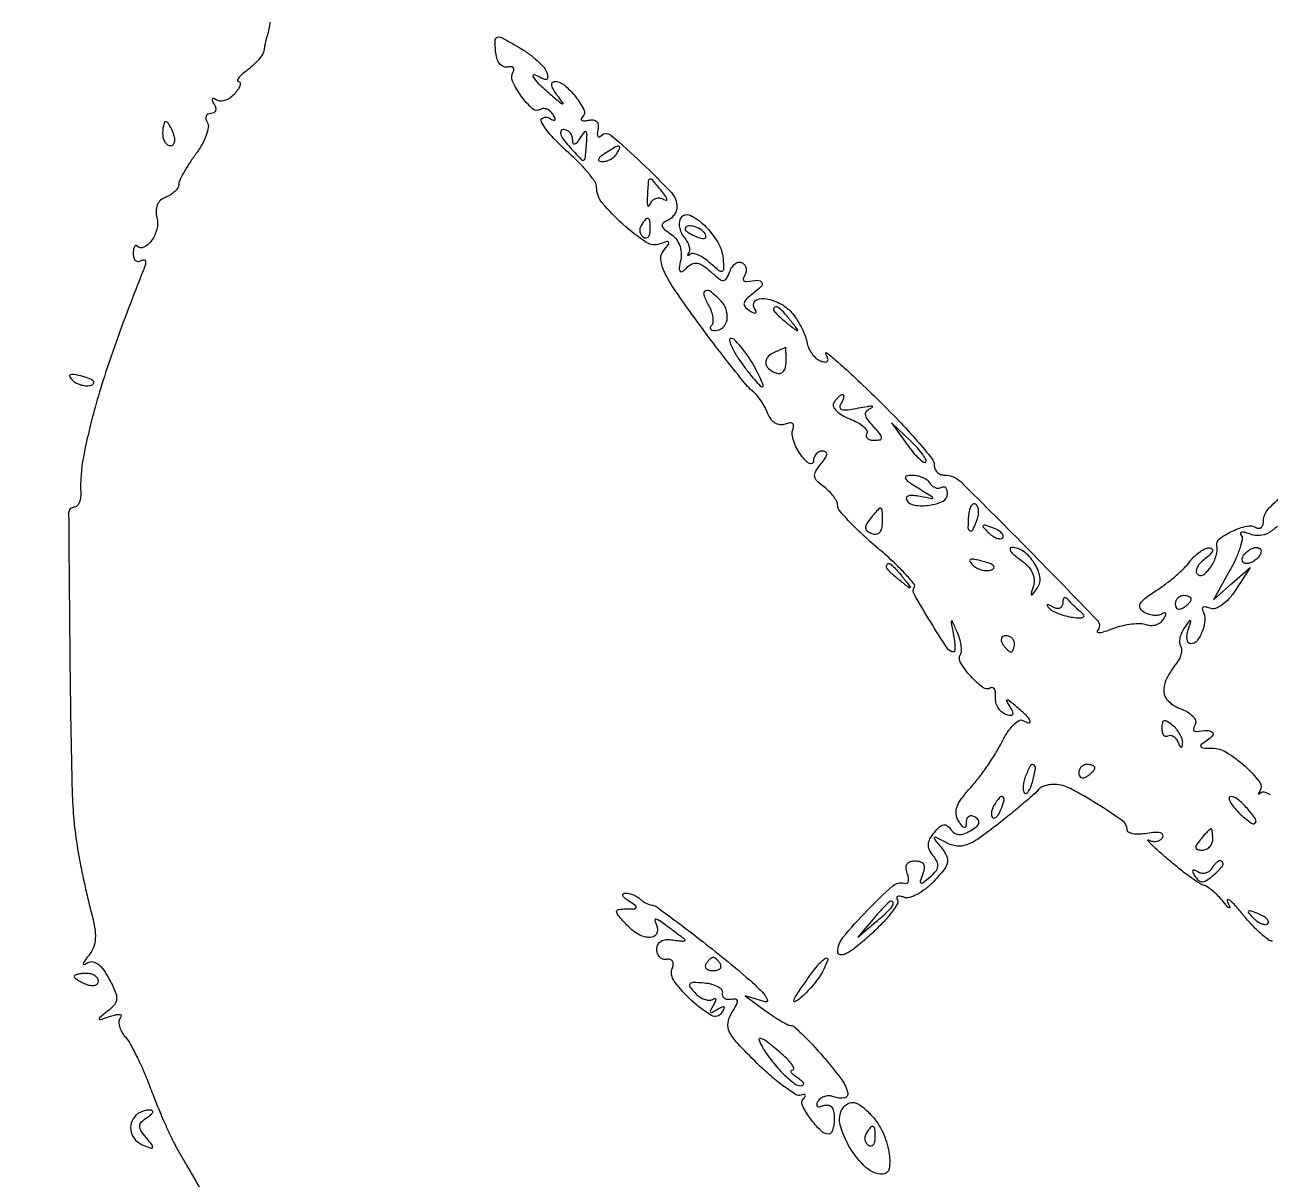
# Model space of a CAD drawing. Extents: x 56 to 1133, y 13 to 780.
# Drawn here: x 980.08 to 993.19, y 755.77 to 767.92 of the extents above; entities that cross this region are included whole.
import ezdxf

# ---------------------------------------------------------------- set-up
doc = ezdxf.new("R2010")
doc.units = 0
doc.header["$MEASUREMENT"] = 0

msp = doc.modelspace()

# ---------------------------------------------------------------- linework, layer by layer
for points in [[(1017.40694, 575.895877, -0.000001), (1070.584681, 576.252606, -0.000002), (1122.697079, 576.601864, -0.000762)], [(949.508039, 401.901185, -0.000001), (949.529232, 360.757398, -0.000095)], [(949.909968, 360.762414, -0.000001), (949.931161, 401.901185, -0.259795)], [(529.032925, 286.436984, -0.000002), (529.83462, 265.012438, -0.000004), (530.769888, 240.009811, -0.000003), (531.839084, 211.4154, 0.000001), (532.991169, 180.601107, 0.000001), (534.178651, 148.843697, 0.000001), (535.23949, 120.47627, 0.000003), (535.941746, 101.701946, 0.000115)], [(1130.14234, 577.288816, 0.000001), (1112.945079, 577.188951, 0.000111)], [(1054.539, 779.665964, 0.000045), (1012.645805, 779.660199, 0.000367), (993.484772, 779.641753, 0.000073), (980.860027, 779.618477, 0.065274), (980.269703, 779.539886, 0.068288), (979.221637, 779.097905, 0.065374), (978.313972, 778.384684, 0.064634), (977.612773, 777.452935, 0.064077), (977.170214, 776.370364, 0.064089), (977.092796, 775.787679, 0.000248), (977.068698, 769.076013, 0.000682), (977.050804, 758.73792, 0.000086), (977.046404, 736.355024, 0.000079), (977.050394, 706.439779, 0.003156), (977.093901, 699.852335, 0.011139), (977.208069, 696.609751, 0.108434), (977.576789, 695.295359, 0.060292), (978.162521, 694.457229, 0.061293), (978.928359, 693.788287, 0.059922), (979.849985, 693.313348, 0.053366), (980.8947, 693.047141, 0.035728), (982.119406, 692.959489, 0.000005), (1054.580027, 692.958571, 0.000005), (1127.038215, 692.959144, 0.035582)], [(709.138363, 517.551959, 0.000072), (709.121796, 442.82444, 0.000019), (709.1172, 324.090018, -0.000009), (709.114218, 161.564965, -0.000147)], [(709.450724, 554.916273, 0.000002), (709.414274, 575.305401, 0.198447)], [(528.70788, 577.073614, 0.000003), (528.686579, 549.005158, 0.000159)], [(1130.319428, 549.297508, 0.000003), (1130.298148, 577.178284, 0.310328)], [(999.895262, 130.411957, -0.000016), (999.889323, 214.686923, -0.00001), (999.8874, 314.7966)], [(977.723738, 697.380759, -0.000011), (977.722823, 736.358283, -0.000011), (977.723684, 775.335814, -0.056695), (977.811867, 776.1107, -0.071598), (978.168904, 777.032497, -0.065167), (978.780522, 777.84946, -0.064678), (979.586782, 778.486695, -0.068498), (980.514, 778.881865, -0.066293), (980.964373, 778.942442, -0.000031), (995.954599, 778.96117, -0.000293), (1016.87865, 778.973761, -0.000057), (1054.7505, 778.970064)], [(1131.442712, 775.016829, -0.000014), (1131.443689, 736.357733, -0.000014), (1131.442532, 697.691612, -0.046875)], [(949.534419, 437.103757, -0.000003), (949.50785, 417.314747, -0.198562)], [(949.93135, 417.399347, -0.000003), (949.904781, 437.177782, -0.000198)], [(997.082052, 755.275244, -0.000003), (996.811833, 755.481793, -0.000002), (996.513036, 755.71019, -0.000002), (996.23086, 755.925886, -0.000005), (996.01695, 756.089403, -0.005644)], [(982.658221, 767.945491, -0.011752), (982.650342, 767.890504, -0.011881), (982.640915, 767.841381, -0.035215), (982.631311, 767.80845, 0.023614), (982.621557, 767.777677, 0.010848), (982.611635, 767.736784, 0.010717), (982.603036, 767.693222, 0.014577), (982.597275, 767.65358, -0.110468), (982.582199, 767.610301, -0.033866), (982.541567, 767.553742, -0.032051), (982.486108, 767.494773, -0.03016), (982.42248, 767.44208, 0.018668), (982.363999, 767.395871, 0.048399), (982.326719, 767.357274, 0.141507), (982.316891, 767.333376, 0.446518), (982.327089, 767.322, -0.307122), (982.343667, 767.310757, -0.165272), (982.344989, 767.284997, -0.073381), (982.326741, 767.244438, -0.03087), (982.291373, 767.196031, -0.059806), (982.244834, 767.151922, -0.071016), (982.191663, 767.123058, -0.08334), (982.140282, 767.113216, -0.145139), (982.098743, 767.124503, 0.043144), (982.06686, 767.140592, 0.359857), (982.052553, 767.136013, 0.256051), (982.051309, 767.117962, 0.030284), (982.071021, 767.081271, -0.073727), (982.0871, 767.043909, -0.150165), (982.085869, 767.012291, -0.188059), (982.06795, 766.991392, -0.123177), (982.0368, 766.9836, 0.114552), (982.005317, 766.976291, 0.184952), (981.986818, 766.956386, 0.156769), (981.984652, 766.926373, 0.078812), (981.999471, 766.890957, -0.182009), (982.00963, 766.839112, -0.045645), (981.987279, 766.754343, -0.040604), (981.941949, 766.655554, -0.03133), (981.877564, 766.555983, 0.01432), (981.808963, 766.457412, 0.017676), (981.751029, 766.361638, 0.016213), (981.7084, 766.278997, 0.111412), (981.6984, 766.234677, -0.141719), (981.68855, 766.200624, -0.060443), (981.658304, 766.163515, -0.053066), (981.614119, 766.129212, -0.046965), (981.561902, 766.103323, 0.093077), (981.508012, 766.070133, 0.107333), (981.473037, 766.021069, 0.098437), (981.459725, 765.958369, 0.067289), (981.468568, 765.885883, -0.127066), (981.468925, 765.766973, -0.090363), (981.413107, 765.645268, -0.127126), (981.332617, 765.576413, -0.32037), (981.260566, 765.588434, 0.266083), (981.24497, 765.592671, 0.214423), (981.23121, 765.581606, 0.085904), (981.22186, 765.551346, 0.032085), (981.219, 765.506821, 0.072197), (981.225278, 765.463573, 0.148025), (981.243933, 765.435236, 0.188857), (981.271612, 765.426021, 0.126066), (981.303877, 765.4361, -0.136053), (981.333423, 765.444696, -0.365969), (981.349088, 765.431795, -0.117914), (981.346972, 765.393069, -0.023021), (981.323815, 765.326628, 0.009349), (981.024747, 764.538542, 0.017585), (980.817845, 763.890036, 0.021468), (980.695217, 763.368049, 0.056874), (980.666842, 762.98625, -0.048117), (980.663625, 762.929585, -0.069863), (980.649208, 762.88169, -0.092172), (980.626433, 762.849496, -0.195244), (980.598607, 762.8382, 0.416216), (980.539506, 762.778693, 0.000749), (980.55233, 761.239354, 0.003814), (980.57665, 759.846404, 0.034787), (980.63395, 759.2427, 0.007423), (980.661641, 759.089679, 0.004442), (980.698863, 758.908616, 0.004446), (980.739131, 758.728988, 0.007703), (980.776206, 758.580593, -0.021048), (980.812686, 758.416023, -0.057397), (980.819991, 758.297158, -0.079158), (980.799901, 758.203484, -0.078086), (980.75165, 758.120203, 0.010535), (980.704793, 758.059817, 0.130782), (980.694151, 758.033075, 0.568854), (980.704059, 758.025463, 0.040305), (980.742633, 758.04457, -0.190538), (980.793173, 758.05293, -0.110851), (980.849762, 758.026742, -0.07318), (980.90893, 757.965779, -0.035448), (980.96618, 757.87313, -0.018925), (981.030876, 757.737395, -0.11478), (981.044604, 757.66125, -0.164894), (981.020668, 757.600802, -0.050889), (980.949047, 757.532012, 0.003521), (980.863629, 757.464259, 0.369224), (980.861064, 757.45061, 0.352357), (980.874343, 757.445435, 0.00341), (980.9793, 757.479372, -0.023554), (981.040592, 757.496497, -0.089719), (981.080105, 757.498331, -0.353546), (981.0919, 757.485885, -0.206944), (981.084865, 757.465295, 0.168542), (981.069168, 757.428516, 0.079832), (981.073853, 757.376519, 0.06523), (981.09726, 757.317827, 0.050676), (981.136737, 757.261465, -0.052347), (981.191181, 757.183181, -0.012619), (981.263914, 757.042737, -0.012817), (981.339568, 756.876452, -0.012405), (981.407478, 756.7047, 0.010084), (981.477897, 756.524159, 0.007931), (981.5612, 756.331402, 0.00803), (981.644375, 756.154656, 0.019534), (981.712796, 756.0279, -0.001787), (981.780568, 755.912353, -0.001059), (981.860602, 755.7741, -0.00106), (981.939868, 755.635828, -0.001825)], [(993.212983, 758.2698, -0.164018), (993.169016, 758.284622, -0.019806), (993.089096, 758.350567, -0.021849), (992.998014, 758.439451, -0.016359), (992.905435, 758.54475, 0.009205), (992.821777, 758.642694, 0.031571), (992.762455, 758.701657, 0.253705), (992.742602, 758.706145, 0.458461), (992.736377, 758.6928, -0.008181), (992.764514, 758.627513, -0.583643), (992.758625, 758.620019, -0.179838), (992.742057, 758.629237, -0.003901), (992.681524, 758.701195, 0.025262), (992.63242, 758.754747, 0.024305), (992.577556, 758.803806, 0.025066), (992.52502, 758.842181, 0.076147), (992.4849, 758.86052, -0.079128), (992.436479, 758.883001, -0.009174), (992.338172, 758.951848, -0.010848), (992.223773, 759.038993, -0.008661), (992.1042, 759.137682, -0.005589), (991.996855, 759.231546, -0.015608), (991.924426, 759.30051, -0.064931), (991.901863, 759.330252, -0.755435), (991.908004, 759.336527, 0.081052), (991.949931, 759.321884, 0.087408), (991.993211, 759.32189, 0.094685), (992.031104, 759.336296, 0.116805), (992.057778, 759.36293, 0.277607), (992.05811, 759.390612, 0.199956), (992.03284, 759.409683, 0.079617), (991.975837, 759.414995, 0.028355), (991.894424, 759.404956, -0.033798), (991.812712, 759.395781, -0.056613), (991.743834, 759.400531, -0.081086), (991.697063, 759.417275, -0.272777), (991.6812, 759.444189, 0.242988), (991.63325, 759.537032, 0.014657), (991.363862, 759.716626, 0.01963), (991.084817, 759.876192, 0.11031), (990.9198, 759.920171, 0.04401), (990.868051, 759.917724, 0.043888), (990.81748, 759.90626, 0.047555), (990.775276, 759.888134, 0.111485), (990.749677, 759.865555, -0.056168), (990.716809, 759.829429, -0.003614), (990.608961, 759.736135, -0.005245), (990.478171, 759.626988, -0.003881), (990.33134, 759.508931, -0.013018), (990.122297, 759.352183, -0.065393), (989.993356, 759.283943, -0.117825), (989.889878, 759.271299, -0.094386), (989.782363, 759.304697, 0.003789), (989.6734, 759.361678, 0.312628), (989.655542, 759.359312, 0.394976), (989.654261, 759.343477, 0.004545), (989.726667, 759.254071, -0.058399), (989.78218, 759.168059, -0.171587), (989.790261, 759.09908, -0.113954), (989.753298, 759.022596, -0.019273), (989.646128, 758.899327, -0.036383), (989.561666, 758.821603, -0.044827), (989.472244, 758.762819, -0.05108), (989.390848, 758.729372, -0.165029), (989.333217, 758.731638, 0.039539), (989.2921, 758.74379, 0.148508), (989.265599, 758.741491, 0.316671), (989.256258, 758.727109, 0.129787), (989.263401, 758.70364, -0.286699), (989.263188, 758.659746, -0.024938), (989.196022, 758.564285, -0.026801), (989.097281, 758.450926, -0.017269), (988.971695, 758.330099, -0.012918), (988.820721, 758.201452, -0.05144), (988.718884, 758.135154, -0.162487), (988.66185, 758.126409, -0.365251), (988.6356, 758.15755, -0.175383), (988.690444, 758.309095, -0.019071), (988.942865, 758.589681, -0.016563), (989.215796, 758.852714, -0.263129), (989.336879, 758.87969, 0.186561), (989.363117, 758.881623, 0.214323), (989.379305, 758.900603, 0.116103), (989.381232, 758.937124, 0.047024), (989.367734, 758.98544, -0.071639), (989.355151, 759.040833, -0.163637), (989.365378, 759.081903, -0.171854), (989.397805, 759.107171, -0.080567), (989.451006, 759.1158, -0.079848), (989.505809, 759.106992, -0.184393), (989.53764, 759.081071, -0.16348), (989.546324, 759.037923, -0.060304), (989.531015, 758.976934, 0.012688), (989.503887, 758.900496, 0.393921), (989.51166, 758.883762, 0.267069), (989.533943, 758.886824, 0.008561), (989.607607, 758.945858, 0.045968), (989.666048, 759.004206, 0.136813), (989.68903, 759.055341, 0.151361), (989.681117, 759.107707, 0.060649), (989.641484, 759.169325, -0.061364), (989.601492, 759.231698, -0.125347), (989.590121, 759.288322, -0.114521), (989.606922, 759.346913, -0.046387), (989.654123, 759.415904, -0.035559), (989.708553, 759.472736, -0.137526), (989.751824, 759.494313, -0.209309), (989.7891, 759.485842, -0.09557), (989.823608, 759.448363, 0.102972), (989.860017, 759.409963, 0.133697), (989.905529, 759.393814, 0.102666), (989.962268, 759.401201, 0.04406), (990.032289, 759.432651, 0.037225), (990.093224, 759.472977, 0.14036), (990.120031, 759.509523, 0.23495), (990.116401, 759.543138, 0.112503), (990.084664, 759.574386, 0.093595), (990.048139, 759.588423, 0.169431), (990.016862, 759.583524, 0.172057), (989.995741, 759.560343, 0.096921), (989.987905, 759.522643, -0.041258), (989.983464, 759.475627, -0.417174), (989.968848, 759.465548, -0.191316), (989.946338, 759.479811, -0.016038), (989.906919, 759.537944, -0.115659), (989.88247, 759.608519, -0.110478), (989.891319, 759.683892, -0.075478), (989.937207, 759.770422, -0.028189), (990.025457, 759.876344, 0.023443), (990.111522, 759.977673, 0.013234), (990.206627, 760.107899, 0.013188), (990.295807, 760.244632, 0.021045), (990.363845, 760.366416, -0.028944), (990.423424, 760.469215, -0.04698), (990.486626, 760.547848, -0.061569), (990.544145, 760.594066, -0.28417), (990.585003, 760.594073, 0.079397), (990.646843, 760.568283, 0.621881), (990.661833, 760.586272, 0.09512), (990.61805, 760.649232, 0.023), (990.52286, 760.733991, 0.003849), (990.439364, 760.800661, 0.170262), (990.418527, 760.80777, 0.567535), (990.412819, 760.798026, 0.009923), (990.450036, 760.733375, -0.031773), (990.4772, 760.681026, -0.248425), (990.475294, 760.654539, -0.304244), (990.453475, 760.644762, -0.042018), (990.402826, 760.65788, -0.099537), (990.358796, 760.684024, -0.075857), (990.32323, 760.727547, -0.073286), (990.301298, 760.781301, -0.081406), (990.296898, 760.837145, 0.042358), (990.296856, 760.88737, 0.100532), (990.286365, 760.923059, 0.19622), (990.26779, 760.93861, 0.219174), (990.244755, 760.935785, -0.313183), (990.16379, 760.940115, -0.04484), (990.035508, 761.05964, -0.044424), (989.929193, 761.201746, -0.276835), (989.928026, 761.288919, 0.130941), (989.938357, 761.326782, 0.038786), (989.934026, 761.387198, 0.036005), (989.91832, 761.457077, 0.03198), (989.892277, 761.5269, 0.001463), (989.842336, 761.637583, 0.432907), (989.833837, 761.640464, 0.326679), (989.829229, 761.630903, 0.001279), (989.852643, 761.50575, -0.014956), (989.864243, 761.432756, -0.025643), (989.868947, 761.371315, -0.024285), (989.867865, 761.32511, -0.393284), (989.85743, 761.3154, -0.252968), (989.789833, 761.351938, -0.007454), (989.610848, 761.634395, -0.007179), (989.439774, 761.922697, -0.275348), (989.440943, 761.994859, 0.32282), (989.438257, 762.032665, 0.013263), (989.343053, 762.140778, 0.018754), (989.215216, 762.268457, 0.011685), (989.056502, 762.408762, -0.011809), (988.89526, 762.551373, -0.016726), (988.75924, 762.686262, -0.012829), (988.654797, 762.80286, -0.178049), (988.6356, 762.855059, 0.11657), (988.62556, 762.897537, 0.0423), (988.593048, 762.950716, 0.039127), (988.546172, 763.005089, 0.037445), (988.490743, 763.052369, -0.036575), (988.417576, 763.11456, -0.167015), (988.393043, 763.163803, -0.169615), (988.404146, 763.217262, -0.037994), (988.458802, 763.294345, 0.026272), (988.503747, 763.354686, 0.114607), (988.519308, 763.396097, 0.279469), (988.50867, 763.420319, 0.154193), (988.476759, 763.4304, 0.109764), (988.440321, 763.422303, 0.097279), (988.408904, 763.399336, 0.092482), (988.38734, 763.365029, 0.088046), (988.379109, 763.32465, -0.236659), (988.366229, 763.300513, -0.270946), (988.340481, 763.298277, -0.091702), (988.299533, 763.327847, -0.028795), (988.250343, 763.385673, -0.041331), (988.205053, 763.457162, -0.043448), (988.17301, 763.533967, -0.047559), (988.157688, 763.604688, -0.121776), (988.164125, 763.656314, 0.085497), (988.171888, 763.695448, 0.252121), (988.1599, 763.719125, 0.1926), (988.129823, 763.726091, 0.05342), (988.082105, 763.713414, -0.118479), (988.029439, 763.706499, -0.110828), (987.977936, 763.723914, -0.096596), (987.933472, 763.764465, -0.069965), (987.901306, 763.823472, 0.035317), (987.870928, 763.889712, 0.025366), (987.82827, 763.959083, 0.025768), (987.780658, 764.021253, 0.049181), (987.735414, 764.0649, -0.053302), (987.67237, 764.126727, -0.004149), (987.523664, 764.310489, -0.005627), (987.350166, 764.53367, -0.004269), (987.164777, 764.782146, -0.007335), (986.925441, 765.118961, -0.038747), (986.811847, 765.314774, -0.082758), (986.774095, 765.444553, -0.202518), (986.801206, 765.538236, 0.011427), (986.853073, 765.605278, 0.287294), (986.854764, 765.627449, 0.361417), (986.836492, 765.635041, 0.014532), (986.763471, 765.610117, -0.242596), (986.618832, 765.627266, -0.034355), (986.375023, 765.817539, -0.03599), (986.157161, 766.043354, -0.175655), (986.0976, 766.207662, 0.149252), (986.080659, 766.263151, 0.022473), (986.010621, 766.357698, 0.023553), (985.91488, 766.464765, 0.018391), (985.8015, 766.571949, -0.026216), (985.624937, 766.74417, -0.060864), (985.51706, 766.894056, -0.455835), (985.53394, 766.939854, -0.23305), (985.603071, 766.933221, 0.028948), (985.642129, 766.912102, 0.323892), (985.658511, 766.915229, 0.309012), (985.661173, 766.932127, 0.02762), (985.639526, 766.971909, 0.072006), (985.610653, 767.006374, 0.087062), (985.574857, 767.028617, 0.100418), (985.537886, 767.035427, 0.134698), (985.505343, 767.025865, -0.335664), (985.422569, 767.033678, -0.05101), (985.304968, 767.165871, -0.049266), (985.212944, 767.324137, -0.250498), (985.219116, 767.422483, 0.121529), (985.227431, 767.448288, 0.249302), (985.219036, 767.467147, 0.163607), (985.194102, 767.475939, 0.056437), (985.155566, 767.472146, -0.176676), (985.112797, 767.478125, -0.114441), (985.074719, 767.511288, -0.085075), (985.046853, 767.568013, -0.054725), (985.033877, 767.640321, -0.021971), (985.030974, 767.759876, -0.360018), (985.055281, 767.78811, -0.169933), (985.105265, 767.779643, -0.006037), (985.277458, 767.681846, -0.024766), (985.378558, 767.615881, -0.026594), (985.470155, 767.541686, -0.027433), (985.541312, 767.470037, -0.101686), (985.573034, 767.415199, -0.047975), (985.583303, 767.370509, -0.230572), (985.57524, 767.346439, -0.280247), (985.553117, 767.34084, -0.063829), (985.516375, 767.357517, 0.062348), (985.44247, 767.391325, 0.675434), (985.427817, 767.37347, 0.07708), (985.48343, 767.301031, 0.013964), (985.609692, 767.187062, 0.00228), (985.716385, 767.096869, 0.131352), (985.739478, 767.08611, 0.677662), (985.744397, 767.094053, 0.00556), (985.683933, 767.17395, -0.033108), (985.645625, 767.230826, -0.077279), (985.627004, 767.27851, -0.166709), (985.630432, 767.308907, -0.289744), (985.651129, 767.322, -0.174997), (985.754508, 767.284675, -0.050884), (985.875022, 767.161911, -0.05231), (985.962213, 767.025863, -0.323312), (985.949735, 766.948535, 0.116224), (985.936297, 766.926812, 0.360167), (985.94207, 766.911876, 0.149543), (985.967984, 766.906253, 0.033877), (986.013, 766.9131, -0.082914), (986.062812, 766.915753, -0.169899), (986.0976, 766.899, -0.169899), (986.114353, 766.864212, -0.082914), (986.1117, 766.8144, 0.034846), (986.104958, 766.769486, 0.156893), (986.110982, 766.743975, 0.358638), (986.126401, 766.738539, 0.109343), (986.148856, 766.752856, -0.392079), (986.247706, 766.756622, -0.012253), (986.575056, 766.461456, -0.014999), (986.884153, 766.150595, -0.190391), (986.9436, 766.000136, -0.092081), (986.935724, 765.957732, -0.064434), (986.912536, 765.914878, -0.062574), (986.878281, 765.878082, -0.074722), (986.83785, 765.85346, 0.085677), (986.797377, 765.827589, 0.281965), (986.788942, 765.798412, 0.156946), (986.811661, 765.763703, 0.028426), (986.875034, 765.718169, -0.082496), (986.93046, 765.668487, -0.07522), (986.968972, 765.602028, -0.072671), (986.987008, 765.524983, -0.06889), (986.982765, 765.44452, 0.014418), (986.968008, 765.353899, 0.196237), (986.976279, 765.322168, 0.413916), (986.998421, 765.318971, 0.035991), (987.045945, 765.360105, -0.083286), (987.101432, 765.399652, -0.152991), (987.155785, 765.407832, -0.11202), (987.216979, 765.383579, -0.03379), (987.296001, 765.321229, 0.013995), (987.389087, 765.241611, 0.172392), (987.432463, 765.226357, 0.271643), (987.465003, 765.245587, 0.035052), (987.500601, 765.321898, -0.059445), (987.526559, 765.371138, -0.090269), (987.560634, 765.405311, -0.11986), (987.597113, 765.419385, -0.172481), (987.630645, 765.412168, -0.103977), (987.656247, 765.387797, -0.098976), (987.670429, 765.354759, -0.096708), (987.670992, 765.31815, -0.09431), (987.657792, 765.283658, 0.056384), (987.643551, 765.253481, 0.153269), (987.642987, 765.230116, 0.23861), (987.655207, 765.21696, 0.132215), (987.677562, 765.214922, -0.03086), (987.792921, 765.227698, -0.276569), (987.836009, 765.204657, -0.344017), (987.830706, 765.161607, -0.038565), (987.750653, 765.093014, 0.026457), (987.676079, 765.032179, 0.148456), (987.649962, 764.988497, 0.243401), (987.659073, 764.950175, 0.076723), (987.705255, 764.910742, 0.019646), (987.753015, 764.883758, 0.256747), (987.772665, 764.884301, 0.386735), (987.777364, 764.899359, 0.029514), (987.755379, 764.940129, -0.380509), (987.767784, 765.010863, -0.202053), (987.860114, 765.036542, -0.084181), (988.020888, 764.987612, -0.095784), (988.148454, 764.88975, -0.036088), (988.200914, 764.82121, -0.025513), (988.249948, 764.737547, -0.025876), (988.288767, 764.652311, -0.048392), (988.309616, 764.57951, 0.059478), (988.329777, 764.514571, 0.053092), (988.365245, 764.453468, 0.056259), (988.409839, 764.40506, 0.098451), (988.457026, 764.378185, 0.047994), (988.506482, 764.366838, 0.285316), (988.52956, 764.377317, 0.242226), (988.532684, 764.404754, 0.037744), (988.50883, 764.455775, -0.823924), (988.519974, 764.465262, -0.012066), (988.639793, 764.36492, -0.008943), (988.819555, 764.201051, -0.004169), (989.046954, 763.982569, -0.008527), (989.278316, 763.748695, -0.012428), (989.47342, 763.5342, -0.007963), (989.627546, 763.350214, -0.172014), (989.6508, 763.284619, 0.098472), (989.658999, 763.243394, 0.09781), (989.682355, 763.208331, 0.098077), (989.717226, 763.184849, 0.099607), (989.758221, 763.1766, -0.197307), (989.933698, 763.104549, -0.003693), (990.649952, 762.386563, -0.002718), (991.369506, 761.646533, -0.408524), (991.368454, 761.538454, 0.45655), (991.369476, 761.524116, 0.19791), (991.390577, 761.518677, 0.042351), (991.44974, 761.532102, 0.013882), (991.534194, 761.561556, -0.030926), (991.631045, 761.591673, -0.030139), (991.731707, 761.609928, -0.031573), (991.821883, 761.614985, -0.090067), (991.883408, 761.603359, 0.088711), (991.933719, 761.593712, 0.079702), (991.986285, 761.601473, 0.081096), (992.032994, 761.625052, 0.09728), (992.066414, 761.661104, 0.027864), (992.087146, 761.699247, 0.187855), (992.08864, 761.720318, 0.410591), (992.076596, 761.726757, 0.066433), (992.049782, 761.714754, -0.105947), (992.010662, 761.700807, -0.058624), (991.959731, 761.700081, -0.054565), (991.905508, 761.711745, -0.058233), (991.856353, 761.734721, -0.147417), (991.819042, 761.776877, -0.244097), (991.821226, 761.823241, -0.100541), (991.871888, 761.880275, -0.018838), (991.987292, 761.960318, 0.019697), (992.088741, 762.030941, 0.015939), (992.191955, 762.114303, 0.01623), (992.282303, 762.197418, 0.039512), (992.341647, 762.26568, -0.040501), (992.391407, 762.322689, -0.041372), (992.449376, 762.370488, -0.044819), (992.506611, 762.403051, -0.114074), (992.553147, 762.412509, -0.226045), (992.576551, 762.400584, -0.273719), (992.579468, 762.376508, -0.09658), (992.553212, 762.338647, -0.030802), (992.500987, 762.293731, 0.044971), (992.448157, 762.245627, 0.083071), (992.416586, 762.197075, 0.132873), (992.410544, 762.156153, 0.228774), (992.428673, 762.127708, 0.320884), (992.4921, 762.131991, 0.077555), (992.566213, 762.215215, 0.066863), (992.620854, 762.331516, 0.128059), (992.626073, 762.433824, -0.293408), (992.654008, 762.506486, -0.049005), (992.788845, 762.586405, -0.048682), (992.94179, 762.640476, -0.201697), (993.036548, 762.625619, 0.140324), (993.068, 762.616754, 0.191248), (993.095062, 762.627626, 0.138034), (993.113334, 762.65835, 0.06564), (993.1194, 762.704357, -0.189667), (993.162917, 762.81495, -0.035633), (993.325092, 762.96597, -0.034089)], [(993.264185, 762.638548, -0.068892), (993.166437, 762.566707, -0.103562), (993.077628, 762.540219, -0.107941), (992.987063, 762.552205, 0.021042), (992.927515, 762.570923, 0.076884), (992.888282, 762.575217, 0.33708), (992.876182, 762.565134, 0.244274), (992.880753, 762.547476, -0.230702), (992.893027, 762.504632, -0.031522), (992.870493, 762.411547, -0.030971), (992.827255, 762.29752, -0.021495), (992.765147, 762.174447), (992.592087, 761.8653), (992.78424, 762.0345), (992.976392, 762.2037), (992.823882, 761.966801, -0.037408), (992.754391, 761.874773, -0.058824), (992.680777, 761.808665, -0.076011), (992.61096, 761.773857, -0.170927), (992.552592, 761.775482, 0.040312), (992.509884, 761.788033, 0.152643), (992.482501, 761.785349, 0.316217), (992.472944, 761.770024, 0.125313), (992.480781, 761.745065, -0.1612), (992.501851, 761.656641, -0.068226), (992.474674, 761.536218, -0.071215), (992.418497, 761.433485, -0.23631), (992.351604, 761.4, -0.235573), (992.327735, 761.411906, -0.119649), (992.314113, 761.44349, -0.076932), (992.313372, 761.491319, -0.043315), (992.326336, 761.54805, 0.004301), (992.352316, 761.631263, 0.335745), (992.347808, 761.64347, 0.394998), (992.336143, 761.641308, 0.004762), (992.286963, 761.573239, 0.047475), (992.256944, 761.520964, 0.052132), (992.238445, 761.465555, 0.058734), (992.23337, 761.415335, 0.135052), (992.243965, 761.379183, -0.123573), (992.255011, 761.344423, -0.065025), (992.251908, 761.298926, -0.058533), (992.236058, 761.250265, -0.05642), (992.209216, 761.205944, 0.043386), (992.098018, 761.032668, 0.136507), (992.069147, 760.898848, 0.190764), (992.116736, 760.796663, 0.098979), (992.237807, 760.72065, -0.042055), (992.316242, 760.683015, -0.069124), (992.373864, 760.637412, -0.10027), (992.402862, 760.591511, -0.233386), (992.399102, 760.552062, 0.051705), (992.38339, 760.519556, 0.140563), (992.381677, 760.49428, 0.239861), (992.393264, 760.480024, 0.148448), (992.415162, 760.477322, -0.03327), (992.52407, 760.488853, -0.184359), (992.578871, 760.470348, -0.413354), (992.582388, 760.434049, -0.077584), (992.5272, 760.3848, 0.018207), (992.462558, 760.339607, 0.380201), (992.458285, 760.318262, 0.25234), (992.481094, 760.30436, 0.011414), (992.575903, 760.301495, -0.137737), (992.730917, 760.256731, -0.044499), (992.923843, 760.111941, -0.0436), (993.076987, 759.947847, -0.33957), (993.077874, 759.849774, 0.01785), (993.063491, 759.829193, 0.353644), (993.064248, 759.822048, 0.353644), (993.071393, 759.821291, 0.01785), (993.091974, 759.835674, -0.2511), (993.126218, 759.840977, -0.041736), (993.189151, 759.812736, -0.037243)]]:
    msp.add_lwpolyline(points, format="xyb")
for points in [[(981.5292, 766.7721, 0.062722), (981.535311, 766.723579, 0.08088), (981.553271, 766.682477, 0.098158), (981.579893, 766.654971, 0.152681), (981.611145, 766.6452, 0.184534), (981.638266, 766.655562, 0.147206), (981.654714, 766.682477, 0.100118), (981.657042, 766.723509, 0.055937), (981.644394, 766.7721, 0.02136), (981.623318, 766.820708, 0.030395), (981.600235, 766.861723, 0.030693), (981.578211, 766.89163, 0.222225), (981.562449, 766.899, 0.289661), (981.549595, 766.890871, 0.046727), (981.538967, 766.861723, 0.039339), (981.531609, 766.82073, 0.024748)], [(985.8015, 766.6452, 0.003043), (985.932104, 766.502638, 0.236388), (985.960057, 766.492154, 0.356043), (985.977845, 766.510091, 0.005493), (985.991252, 766.665283, 0.009696), (985.99675, 766.763722, 0.212144), (985.986251, 766.789879, 0.450889), (985.967287, 766.788432, 0.020914), (985.92595, 766.728733, -0.020687), (985.889647, 766.676254, -0.171862), (985.865872, 766.660546, -0.408966), (985.850468, 766.669633, -0.062371), (985.845095, 766.70865, 0.090991), (985.837175, 766.749023, 0.094597), (985.815478, 766.783336, 0.098257), (985.783469, 766.806304, 0.107042), (985.746088, 766.8144, 0.292217), (985.722414, 766.799273, 0.189749), (985.720451, 766.765782, 0.076475), (985.747857, 766.711716, 0.02845)], [(986.1822, 766.5606, 0.027275), (986.135322, 766.526545, 0.147021), (986.117832, 766.500761, 0.37991), (986.125315, 766.484097, 0.102799), (986.156057, 766.477295, 0.074131), (986.198475, 766.483063, 0.053889), (986.242576, 766.501232, 0.054031), (986.281642, 766.528329, 0.075854), (986.3091, 766.5606, 0.034464), (986.341803, 766.622705, 0.541951), (986.33094, 766.639375, 0.136158), (986.290585, 766.628178, 0.008108)], [(986.631826, 766.11645, 0.015369), (986.630571, 766.048649, 0.08684), (986.637216, 766.013234, 0.540023), (986.648925, 766.010594, 0.109147), (986.663348, 766.032377, -0.102823), (986.686532, 766.068363, -0.117299), (986.721178, 766.090084, -0.116642), (986.762052, 766.093948, -0.100859), (986.802776, 766.079587, 0.102336), (986.82933, 766.070311, 0.517159), (986.838252, 766.079919, 0.101645), (986.824598, 766.111439, 0.017536), (986.785191, 766.16366, 0.005193), (986.684585, 766.285089, 0.300358), (986.658096, 766.292848, 0.309693), (986.64115, 766.271525, 0.005407)], [(987.428439, 765.454166, -0.013445), (987.433719, 765.344917, -0.330814), (987.417191, 765.321644, -0.258447), (987.385865, 765.327719, -0.009549), (987.291702, 765.40972, 0.032291), (987.229996, 765.458707, 0.045475), (987.168908, 765.493325, 0.054234), (987.116803, 765.510379, 0.216272), (987.084785, 765.503285, -0.017973), (987.064386, 765.489086, -0.334857), (987.057032, 765.489632, -0.369322), (987.056039, 765.496531, -0.019179), (987.069766, 765.516466, 0.168183), (987.079089, 765.545757, 0.066595), (987.072347, 765.588042, 0.055892), (987.051989, 765.635824, 0.044603), (987.020183, 765.68196, -0.068581), (986.989711, 765.731022, -0.065229), (986.972995, 765.787335, -0.069931), (986.971975, 765.842065, -0.108571), (986.987542, 765.886456, -0.385097), (987.080786, 765.913475, -0.080773), (987.232288, 765.806604, -0.063424), (987.372804, 765.628721, -0.11721)], [(986.566513, 765.805046, 0.090093), (986.553392, 765.771603, 0.095385), (986.553252, 765.736376, 0.099739), (986.566028, 765.704852, 0.108766), (986.58972, 765.681867, 0.158515), (986.616965, 765.675224, 0.191218), (986.640485, 765.686676, 0.126631), (986.656387, 765.716643, 0.059057), (986.6616, 765.760621, 0.019984), (986.657965, 765.85154, 0.269722), (986.63971, 765.877836, 0.350126), (986.612527, 765.871284, 0.02679)], [(987.0282, 765.765951, 0.2252), (987.03571, 765.750123, 0.029412), (987.066768, 765.72767, 0.029555), (987.109201, 765.704041, 0.020646), (987.159494, 765.68232, 0.036408), (987.208543, 765.66749, 0.155351), (987.238645, 765.670127, 0.32948), (987.248743, 765.687026, 0.1144), (987.239101, 765.715569, 0.115814), (987.1891, 765.765693, 0.080554), (987.11502, 765.7966, 0.115534), (987.052832, 765.796876, 0.349578)], [(987.276047, 764.964323, -0.03784), (987.304494, 764.899888, -0.048477), (987.320103, 764.836989, -0.056832), (987.321828, 764.784412, -0.178012), (987.307223, 764.752823, 0.106947), (987.294124, 764.732491, 0.250104), (987.296415, 764.715093, 0.17949), (987.31404, 764.703177, 0.059902), (987.34545, 764.6994, 0.190587), (987.426522, 764.731467, 0.162659), (987.470447, 764.812838, 0.129595), (987.461289, 764.919978, 0.111049), (987.400591, 765.015895, 0.026142), (987.297262, 765.108949, 0.274993), (987.243228, 765.116792, 0.402603), (987.225628, 765.076595, 0.034668)], [(987.9588, 764.921259, 0.184603), (987.965665, 764.903298, 0.013803), (988.00229, 764.864593, 0.017649), (988.050134, 764.820013, 0.012436), (988.10685, 764.773209, 0.001576), (988.202406, 764.698754, 0.377591), (988.2126, 764.6994, 0.377591), (988.213246, 764.709594, 0.001576), (988.138791, 764.80515, 0.017685), (988.063423, 764.894552, 0.065617), (988.007351, 764.942161, 0.241985), (987.975161, 764.945328, 0.307699)], [(987.6204, 764.361, 0.01008), (987.692645, 764.263751, 0.014917), (987.760173, 764.181754, 0.01002), (987.818842, 764.117345, 0.205824), (987.842444, 764.1072, 0.513237), (987.851345, 764.119605, 0.019602), (987.827588, 764.181754, 0.020956), (987.788422, 764.263619, 0.011358), (987.733843, 764.361, 0.019607), (987.671159, 764.458201, 0.0267), (987.606774, 764.540246, 0.025776), (987.548392, 764.600418, 0.189458), (987.511799, 764.6148, 0.468453), (987.496869, 764.596879, 0.055745), (987.513951, 764.540246, 0.035824), (987.556121, 764.458435, 0.017806)], [(987.97995, 764.474171, 0.095702), (987.904334, 764.425238, 0.20773), (987.878173, 764.362664, 0.206283), (987.905975, 764.300492, 0.094536), (987.982971, 764.252763, 0.129621), (988.026598, 764.248006, 0.170687), (988.061709, 764.266614, 0.127264), (988.084317, 764.308776, 0.059828), (988.091743, 764.370612, 0.001777), (988.091527, 764.431356, 0.003163), (988.090855, 764.481359, 0.000977), (988.089945, 764.523272, 0.797596), (988.088721, 764.523521, -0.179526), (988.085095, 764.519856, -0.002375), (988.055523, 764.506269, -0.006451), (988.020701, 764.491009, -0.004149)], [(980.579011, 764.177549, 0.0741), (980.621449, 764.146118, 0.058506), (980.674736, 764.125287, 0.059552), (980.730286, 764.11764, 0.085105), (980.779366, 764.125155, 0.170804), (980.803736, 764.144073, 0.353106), (980.801333, 764.166549, 0.106885), (980.762726, 764.191427, 0.02593), (980.689981, 764.214539, 0.013933), (980.598212, 764.235825, 0.131195), (980.558184, 764.233386, 0.470166), (980.550935, 764.214699, 0.069225)], [(988.593202, 763.937842, 0.244205), (988.590303, 763.899025, 0.095706), (988.621325, 763.853223, 0.065757), (988.681382, 763.807252, 0.039688), (988.7625, 763.7688, -0.03284), (988.8443, 763.731386, -0.055453), (988.906235, 763.688519, -0.079601), (988.940791, 763.647134, -0.279564), (988.940512, 763.613858, 0.162904), (988.934226, 763.587085, 0.190789), (988.945958, 763.563956, 0.12409), (988.976192, 763.548314, 0.057689), (989.020373, 763.5432, 0.047875), (989.081355, 763.549052, 0.376444), (989.097417, 763.569776, 0.158136), (989.082891, 763.606748, 0.011879), (989.01148, 763.689526, -0.023127), (988.947585, 763.767051, -0.133972), (988.928253, 763.815917, -0.238551), (988.941896, 763.852385, -0.084754), (988.989978, 763.883569, 0.192355), (989.001253, 763.894864, 0.546864), (988.996269, 763.902205, 0.036714), (988.943907, 763.896955, 0.008199), (988.855632, 763.880004, -0.017179), (988.743344, 763.860526, -0.095013), (988.682384, 763.863702, -0.311074), (988.661795, 763.88689, -0.170761), (988.670274, 763.925662, 0.030179), (988.690278, 763.962874, 0.06338), (988.700161, 763.994124, 0.121302), (988.698902, 764.014503, 0.327969), (988.687886, 764.0226, 0.141418), (988.668054, 764.016877, 0.042074), (988.642624, 763.997702, 0.038504), (988.616367, 763.97028, 0.033297)], [(989.363664, 763.502136, 0.017685), (989.427807, 763.418724, 0.030003), (989.487876, 763.354361, 0.031591), (989.53786, 763.312536, 0.365674), (989.5615, 763.314136, 0.337379), (989.565247, 763.338705, 0.030193), (989.529941, 763.395043, 0.029656), (989.474393, 763.463808, 0.018032), (989.401264, 763.5385), (989.203427, 763.7265)], [(989.4816, 763.0414, -0.001965), (989.621969, 762.95489, -0.198472), (989.635133, 762.936555, -0.543282), (989.626173, 762.927213, -0.004127), (989.502633, 762.951908, 0.031463), (989.432612, 762.961965, 0.080929), (989.381808, 762.957802, 0.197073), (989.358722, 762.940884, 0.2829), (989.358776, 762.916205, 0.221514), (989.445077, 762.859511, 0.07225), (989.601345, 762.859354, 0.076507), (989.744197, 762.902914, 0.288126), (989.7918, 762.978664, 0.062309), (989.78709, 763.016315, 0.132436), (989.772808, 763.041713, 0.191612), (989.751671, 763.051066, 0.148965), (989.727146, 763.044599, -0.132021), (989.698395, 763.035986, -0.100584), (989.665874, 763.041634, -0.087971), (989.634518, 763.060771, -0.073577), (989.609353, 763.09062, 0.100935), (989.578581, 763.123338, 0.053728), (989.529801, 763.150463, 0.050347), (989.47182, 763.168368, 0.055023), (989.413157, 763.173602, 0.069182), (989.358127, 763.164772, 0.468118), (989.348803, 763.14259, 0.124781), (989.381187, 763.10611, 0.012032)], [(988.9822, 762.72118, 0.035709), (988.939411, 762.661413, 0.160427), (988.929662, 762.620113, 0.214502), (988.947396, 762.58833, 0.068319), (988.996012, 762.561592, 0.122783), (989.041033, 762.556069, 0.174187), (989.076733, 762.574077, 0.131285), (989.099502, 762.615994, 0.059204), (989.106943, 762.678612, 0.006431), (989.105285, 762.807518, 0.313785), (989.090836, 762.827176, 0.304459), (989.066952, 762.820765, 0.00619)], [(990.01202, 762.747739, 0.01644), (990.006715, 762.622436, 0.30258), (990.027414, 762.590719, 0.402215), (990.057522, 762.602048, 0.01992), (990.103354, 762.708591, 0.05214), (990.116884, 762.758999, 0.063531), (990.118404, 762.8078, 0.075558), (990.108354, 762.847731, 0.156206), (990.087667, 762.87193, 0.259868), (990.062653, 762.873058, 0.140997), (990.039316, 762.851597, 0.079088), (990.021268, 762.807597, 0.039075)], [(990.22044, 762.573902, 0.043285), (990.26386, 762.537135, 0.063152), (990.308042, 762.513571, 0.082976), (990.34623, 762.5059, 0.20742), (990.372139, 762.516139, 0.278911), (990.377725, 762.538827, 0.120343), (990.361024, 762.566554, 0.070189), (990.322586, 762.595713, 0.036269), (990.267799, 762.621261, 0.008399), (990.186844, 762.650539, 0.286372), (990.167806, 762.64613, 0.400052), (990.167409, 762.629784, 0.011214)], [(990.559032, 762.285985, -0.049789), (990.633133, 762.222228, -0.074227), (990.682216, 762.15239, -0.087603), (990.703599, 762.080645, -0.106714), (990.696776, 762.011035, 0.004023), (990.670611, 761.927131, 0.365503), (990.675369, 761.916079, 0.365857), (990.687057, 761.918915, 0.004026), (990.73834, 761.990268, 0.205241), (990.76313, 762.106423, 0.094595), (990.704194, 762.252614, 0.089753), (990.591771, 762.373081, 0.16161), (990.464864, 762.4152, 0.362479), (990.449517, 762.402391, 0.205204), (990.455272, 762.377243, 0.061182), (990.494075, 762.335757, 0.021399)], [(993.0771, 762.3306, -0.064269), (993.050827, 762.298238, -0.051777), (993.015322, 762.270851, -0.053414), (992.976442, 762.252221, -0.085235), (992.940214, 762.246, -0.117858), (992.91217, 762.252704, -0.186277), (992.895824, 762.270851, -0.154201), (992.89421, 762.29825, -0.076764), (992.9079, 762.3306, -0.064269), (992.934173, 762.362962, -0.051777), (992.969678, 762.390349, -0.053414), (993.008558, 762.408979, -0.085235), (993.044786, 762.4152, -0.117858), (993.07283, 762.408496, -0.186277), (993.089176, 762.390349, -0.154201), (993.09079, 762.36295, -0.076764)], [(989.323191, 762.09795, -0.001576), (989.397646, 762.002394, -0.377591), (989.397, 761.9922, -0.377591), (989.386806, 761.991554, -0.001576), (989.29125, 762.066009, -0.017685), (989.201848, 762.141377, -0.065617), (989.154239, 762.197449, -0.241985), (989.151072, 762.229639, -0.307699), (989.175141, 762.246, -0.184603), (989.193102, 762.239135, -0.013803), (989.231807, 762.20251, -0.017649), (989.276387, 762.154666, -0.012436)], [(990.054211, 762.231749, 0.0741), (990.096649, 762.200318, 0.058506), (990.149936, 762.179487, 0.059552), (990.205486, 762.17184, 0.085105), (990.254566, 762.179355, 0.170804), (990.278936, 762.198273, 0.353106), (990.276533, 762.220749, 0.106885), (990.237926, 762.245627, 0.02593), (990.165181, 762.268739, 0.013933), (990.073412, 762.290025, 0.131195), (990.033384, 762.287586, 0.470166), (990.026135, 762.268899, 0.069225)], [(991.0044, 761.832107, -0.112302), (990.996281, 761.796416, -0.186776), (990.974093, 761.775572, -0.154878), (990.940052, 761.772927, -0.073239), (990.89865, 761.789271, 0.017319), (990.860471, 761.809515, 0.183823), (990.843243, 761.811058, 0.507576), (990.839869, 761.802018, 0.039005), (990.85853, 761.777983, 0.086222), (990.896571, 761.748421, 0.029693), (990.960156, 761.719319, 0.028474), (991.035479, 761.694947, 0.029348), (991.11233, 761.679583, 0.024754), (991.179683, 761.673563, 0.099026), (991.220374, 761.680037, 0.369574), (991.229449, 761.696351, 0.181382), (991.2159, 761.717997, -0.016815), (991.178892, 761.748312, -0.010481), (991.137513, 761.786163, -0.010514), (991.098238, 761.82524, -0.018725), (991.06785, 761.859234, 0.072098), (991.043325, 761.881397, 0.25399), (991.022875, 761.883314, 0.232682), (991.008819, 761.866946, 0.063165)], [(992.1888, 761.818007, 0.108972), (992.195423, 761.787979, 0.182303), (992.213651, 761.770091, 0.161196), (992.241074, 761.767459, 0.082592), (992.2734, 761.7807, 0.029505), (992.305783, 761.803457, 0.035638), (992.333149, 761.828586, 0.038439), (992.352455, 761.852465, 0.151918), (992.358, 761.870293, 0.210953), (992.351701, 761.884559, 0.081139), (992.333149, 761.896641, 0.061769), (992.305789, 761.904864, 0.042167), (992.2734, 761.9076, 0.105053), (992.24112, 761.900742, 0.099167), (992.213651, 761.881282, 0.09642), (992.19524, 761.852207, 0.093332)], [(990.3699, 761.4, 0.029505), (990.392657, 761.367617, 0.035638), (990.417786, 761.340251, 0.038439), (990.441665, 761.320945, 0.151918), (990.459493, 761.3154, 0.210953), (990.473759, 761.321699, 0.081139), (990.485841, 761.340251, 0.061769), (990.494064, 761.367611, 0.042167), (990.4968, 761.4, 0.105053), (990.489942, 761.43228, 0.099167), (990.470482, 761.459749, 0.09642), (990.441407, 761.47816, 0.093332), (990.407207, 761.4846, 0.108972), (990.377179, 761.477977, 0.182303), (990.359291, 761.459749, 0.161196), (990.356659, 761.432326, 0.082592)], [(992.0478, 760.514078, 0.051618), (992.052345, 760.470168, 0.112126), (992.066387, 760.439519, 0.186514), (992.087131, 760.426827, 0.185553), (992.111074, 760.431349, -0.16202), (992.138537, 760.437846, -0.11941), (992.168348, 760.427748, -0.092875), (992.196104, 760.401915, -0.063289), (992.217195, 760.364177, 0.021615), (992.236013, 760.322759, 0.224869), (992.250409, 760.311615, 0.410542), (992.261501, 760.318612, 0.039774), (992.266721, 760.353291, 0.098758), (992.261194, 760.396588, 0.046973), (992.238303, 760.448161, 0.044047), (992.20326, 760.499422, 0.047634), (992.1606, 760.542298, 0.028486), (992.104446, 760.583739, 0.208952), (992.07228, 760.589156, 0.290141), (992.053216, 760.569132, 0.049066)], [(990.610593, 760.000451, 0.036107), (990.594516, 759.947393, 0.043827), (990.587553, 759.895912, 0.049528), (990.58979, 759.853035, 0.159916), (990.602504, 759.827896, 0.354513), (990.622101, 759.82585, 0.101575), (990.645427, 759.848917, 0.055867), (990.669336, 759.895191, 0.027385), (990.689635, 759.958444, 0.022817), (990.717002, 760.086746, 0.322211), (990.697328, 760.126566, 0.420372), (990.661402, 760.115161, 0.025281)], [(991.1736, 760.041407, 0.108972), (991.180223, 760.011379, 0.182303), (991.198451, 759.993491, 0.161196), (991.225874, 759.990859, 0.082592), (991.2582, 760.0041, 0.029505), (991.290583, 760.026857, 0.035638), (991.317949, 760.051986, 0.038439), (991.337255, 760.075865, 0.151918), (991.3428, 760.093693, 0.210953), (991.336501, 760.107959, 0.081139), (991.317949, 760.120041, 0.061769), (991.290589, 760.128264, 0.042167), (991.2582, 760.131, 0.105053), (991.22592, 760.124142, 0.099167), (991.198451, 760.104682, 0.09642), (991.18004, 760.075607, 0.093332)], [(990.281821, 759.702371, 0.049364), (990.263476, 759.664867, 0.059701), (990.254282, 759.626804, 0.070517), (990.255041, 759.593887, 0.156651), (990.266377, 759.571823, 0.281567), (990.285762, 759.567151, 0.118528), (990.309569, 759.581695, 0.069269), (990.334691, 759.614871, 0.035865), (990.356793, 759.662051, 0.029555), (990.386541, 759.755783, 0.344086), (990.372042, 759.78873, 0.36195), (990.337816, 759.781752, 0.030391)], [(992.84445, 759.6375, 0.018449), (992.903593, 759.579949, 0.02914), (992.958764, 759.535644, 0.028767), (993.004646, 759.506826, 0.30127), (993.025706, 759.508556, 0.393154), (993.033298, 759.557329, 0.034249), (992.948911, 759.66534, 0.03536), (992.845376, 759.765416, 0.176221), (992.770641, 759.7926, 0.391772), (992.755794, 759.778857, 0.131091), (992.761698, 759.747039, 0.055885), (992.792707, 759.697117, 0.023673)], [(992.454302, 759.3414, 0.026407), (992.412806, 759.285658, 0.188172), (992.405756, 759.25339, 0.303392), (992.423325, 759.234379, 0.058985), (992.472143, 759.2286, 0.100269), (992.514677, 759.237216, 0.098226), (992.55086, 759.261735, 0.09765), (992.575096, 759.298349, 0.097821), (992.5836, 759.3414, 0.014866), (992.582314, 759.384643, 0.024357), (992.578359, 759.421065, 0.021349), (992.572767, 759.448712, 0.344914), (992.565759, 759.4542, 0.192074), (992.555162, 759.449973, 0.008084), (992.525659, 759.421065, 0.012937), (992.491467, 759.384622, 0.008736)], [(992.568647, 759.02982, -0.105964), (992.541341, 759.00136, -0.09932), (992.504144, 758.985767, -0.096172), (992.46278, 758.985469, -0.092519), (992.423683, 759.000591, 0.03679), (992.388483, 759.018918, 0.366819), (992.373755, 759.014416, 0.260828), (992.372631, 758.995918, 0.025996), (992.39476, 758.955563, 0.071163), (992.43155, 758.911499, 0.181496), (992.469682, 758.896535, 0.140543), (992.515151, 758.908844, 0.03729), (992.577032, 758.952851, 0.021402), (992.652062, 759.020747, 0.081669), (992.689091, 759.071586, 0.276163), (992.686936, 759.101313, 0.244592), (992.659093, 759.1158, 0.153278), (992.64122, 759.110189, 0.037947), (992.617135, 759.090543, 0.035264), (992.59173, 759.062732, 0.029041)], [(986.55585, 758.71395, 0.041554), (986.584541, 758.689669, 0.035975), (986.618226, 758.669138, 0.037622), (986.651643, 758.655001, 0.081435), (986.679095, 758.6505, -0.15792), (986.719409, 758.637441, -0.002439), (986.918798, 758.491641, -0.006241), (987.149166, 758.316971, -0.004057), (987.411139, 758.109703, -0.007634), (987.672772, 757.892567, -0.023798), (987.839388, 757.735604, -0.0825), (987.894313, 757.655835, -0.646837), (987.873044, 757.631086), (987.6627, 757.693265), (987.8742, 757.538001, 0.011973), (987.959461, 757.478497, 0.015397), (988.040721, 757.428163, 0.013223), (988.110236, 757.390427, 0.115589), (988.144081, 757.382118, -0.18464), (988.17875, 757.368441, -0.008435), (988.272914, 757.279339, -0.013116), (988.382178, 757.166637, -0.008934), (988.50068, 757.033099, -0.017883), (988.678301, 756.809905, -0.102601), (988.741258, 756.673328, -0.437137), (988.704762, 756.61961, -0.129779), (988.593586, 756.631697, 0.083064), (988.547371, 756.641097, 0.078358), (988.499618, 756.635267, 0.081679), (988.457692, 756.615484, 0.103707), (988.428263, 756.584537, 0.074643), (988.414485, 756.552357, 0.297159), (988.420961, 756.532954, 0.215403), (988.444671, 756.526985, 0.047215), (988.486177, 756.538564, -0.121546), (988.533354, 756.544468, -0.184275), (988.569582, 756.525521, -0.130664), (988.592177, 756.48044, -0.051235), (988.599343, 756.410695, -0.029513), (988.595466, 756.345067, -0.046023), (988.583669, 756.289718, -0.058097), (988.566519, 756.251113, -0.265136), (988.545983, 756.2394, -0.196047), (988.457522, 756.275471, -0.042589), (988.347693, 756.402914, -0.042191), (988.264105, 756.541777, -0.32113), (988.275865, 756.612865, 0.047296), (988.29471, 756.635657, 0.318051), (988.294439, 756.649524, 0.276147), (988.280613, 756.655313, 0.040543), (988.249736, 756.6483, -0.218429), (988.196243, 756.65506, -0.018115), (988.07703, 756.735232, -0.021569), (987.936941, 756.846535, -0.014872), (987.787851, 756.983838, -0.010202), (987.579785, 757.195688, -0.071564), (987.496707, 757.313774, -0.154334), (987.480972, 757.40888, -0.104366), (987.51897, 757.512889, 0.013729), (987.569769, 757.599431, 0.132535), (987.579802, 757.640468, 0.375085), (987.563005, 757.658812, 0.077697), (987.515555, 757.656752, -0.079363), (987.475946, 757.655163, -0.127961), (987.444685, 757.667391, -0.151996), (987.42675, 757.691393, -0.128472), (987.424064, 757.723093, 0.227963), (987.414152, 757.75793, 0.086962), (987.373624, 757.790159, 0.063296), (987.309673, 757.815104, 0.040751), (987.231059, 757.828116, 0.013644), (987.117946, 757.834376, 0.20659), (987.082225, 757.820131, 0.366952), (987.079879, 757.791056, 0.030799), (987.131294, 757.728052, 0.052016), (987.178438, 757.686636, 0.062892), (987.230334, 757.658871, 0.074497), (987.278911, 757.648165, 0.15476), (987.316221, 757.657251, -0.09411), (987.340149, 757.666211, -0.427619), (987.350839, 757.658292, -0.14517), (987.346839, 757.634006, -0.025506), (987.3243, 757.593, 0.01854), (987.29544, 757.542182, 0.327184), (987.298157, 757.524557, 0.327184), (987.315782, 757.52184, 0.01854), (987.3666, 757.5507, -0.018799), (987.416192, 757.57883, -0.293979), (987.434724, 757.577093, -0.35613), (987.438411, 757.5607, -0.022643), (987.412691, 757.514534, -0.409337), (987.307314, 757.488729, -0.051966), (987.100446, 757.642987, -0.046674), (986.915647, 757.848267, -0.256959), (986.896078, 757.990599, 0.082774), (986.904185, 758.03034, 0.162705), (986.89517, 758.060939, 0.183259), (986.870685, 758.077662, 0.107991), (986.834805, 758.078435, -0.126257), (986.795687, 758.080691, -0.124639), (986.76227, 758.101492, -0.109895), (986.739873, 758.13826, -0.082235), (986.7321, 758.1852, -0.114751), (986.743957, 758.236182, -0.148607), (986.776585, 758.271061, -0.117263), (986.829899, 758.286984, -0.056966), (986.9013, 758.282907, 0.013149), (986.963566, 758.273843, 0.035073), (987.008372, 758.271684, 0.115992), (987.027456, 758.276617, 0.549662), (987.0282, 758.285696, 0.000071), (987.002804, 758.304892, 0.00001), (986.950066, 758.344741, 0.000011), (986.887613, 758.391926, 0.000009), (986.82161, 758.441789, 0.018163), (986.761555, 758.483821, 0.086824), (986.723182, 758.500096, 0.465246), (986.711071, 758.491021, 0.150396), (986.71724, 758.465996, -0.184929), (986.734921, 758.365721, -0.324893), (986.676262, 758.310929, -0.153988), (986.551383, 758.333978, -0.083362), (986.426225, 758.430003, -0.007176), (986.324962, 758.541873, -0.16132), (986.30815, 758.581477, -0.40085), (986.326139, 758.60368, -0.029717), (986.411554, 758.609495, 0.011845), (986.495837, 758.612214, 0.317415), (986.512479, 758.625417, 0.318914), (986.505571, 758.645454, 0.011907), (986.436, 758.6928, -0.030864), (986.392934, 758.724561, -0.118892), (986.373299, 758.751099, -0.342256), (986.377827, 758.768173, -0.160847), (986.40075, 758.776105, -0.059145), (986.440488, 758.771956, -0.039764), (986.484116, 758.758381, -0.039875), (986.524854, 758.738154, -0.061286)], [(989.008262, 758.50245), (988.8471, 758.3121), (989.03745, 758.473262, 0.010402), (989.151845, 758.574275, 0.048385), (989.2105, 758.639826, 0.197337), (989.219238, 758.674987, 0.372044), (989.198612, 758.6928, 0.191119), (989.18113, 758.685864, 0.007508), (989.130657, 758.636885, 0.012381), (989.072133, 758.575389, 0.008332)], [(993.01224, 758.513102, 0.043285), (993.05566, 758.476335, 0.063152), (993.099842, 758.452771, 0.082976), (993.13803, 758.4451, 0.20742), (993.163939, 758.455339, 0.278911), (993.169525, 758.478027, 0.120343), (993.152824, 758.505754, 0.070189), (993.114386, 758.534913, 0.036269), (993.059599, 758.560461, 0.008399), (992.978644, 758.589739, 0.286372), (992.959606, 758.58533, 0.400052), (992.959209, 758.568984, 0.011214)], [(987.248414, 758.0301, 0.156081), (987.241763, 758.003373, 0.191391), (987.252733, 757.980309, 0.128073), (987.281693, 757.964718, 0.059847), (987.3243, 757.9596, 0.059847), (987.366907, 757.964718, 0.128073), (987.395867, 757.980309, 0.191391), (987.406837, 758.003373, 0.156081), (987.400186, 758.0301, 0.030643), (987.381131, 758.057084, 0.036533), (987.359921, 758.079891, 0.039602), (987.339649, 758.095933, 0.148655), (987.3243, 758.1006, 0.148655), (987.308951, 758.095933, 0.039602), (987.288679, 758.079891, 0.036533), (987.267469, 758.057084, 0.030643)], [(988.473995, 757.945592, -0.03358), (988.431473, 757.877546, -0.018976), (988.371531, 757.800885, -0.018876), (988.304922, 757.727834, -0.029298), (988.241674, 757.670642, -0.041965), (988.185435, 757.632766, -0.666975), (988.172355, 757.643078, -0.078584), (988.196777, 757.696316, -0.006155), (988.285116, 757.82565, -0.011813), (988.425082, 758.015542, -0.086771), (988.50813, 758.091202, -0.71496), (988.530744, 758.073077, -0.036311)], [(980.5986, 757.898151, 0.222225), (980.60597, 757.882389, 0.030693), (980.635877, 757.860365, 0.030395), (980.676892, 757.837282, 0.02136), (980.7255, 757.816206, 0.055937), (980.774091, 757.803558, 0.100118), (980.815123, 757.805886, 0.147206), (980.842038, 757.822334, 0.184534), (980.8524, 757.849455, 0.152681), (980.842629, 757.880707, 0.098158), (980.815123, 757.907329, 0.08088), (980.774021, 757.925289, 0.062722), (980.7255, 757.9314, 0.024748), (980.67687, 757.928991, 0.039339), (980.635877, 757.921633, 0.046727), (980.606729, 757.911005, 0.289661)], [(987.842706, 757.152515, 0.028027), (987.948168, 757.001498, 0.031674), (988.065944, 756.869623, 0.031806), (988.177066, 756.77316, 0.168108), (988.252552, 756.748295, 0.180909), (988.273323, 756.75642, 0.333385), (988.276682, 756.773301, 0.108567), (988.25593, 756.799849, 0.029335), (988.2126, 756.8316, -0.02595), (988.168685, 756.863325, -0.087287), (988.145418, 756.889899, -0.298671), (988.146003, 756.906406, -0.238872), (988.162095, 756.914905, 0.471488), (988.174113, 756.929991, 0.100254), (988.158741, 756.965522, 0.043489), (988.113089, 757.020267, 0.018589), (988.0434, 757.0854, 0.009268), (987.896592, 757.208033, 0.088897), (987.825361, 757.246951, 0.619013), (987.80702, 757.228594, 0.057555)], [(981.2472, 756.4368, 0.126717), (981.198513, 756.354332, 0.134701), (981.197255, 756.260618, 0.128495), (981.244518, 756.176113, 0.110154), (981.329666, 756.119615, 0.012527), (981.407431, 756.091988, 0.415011), (981.423484, 756.100152, 0.249089), (981.419427, 756.123143, 0.007456), (981.356256, 756.201611, -0.02976), (981.30096, 756.27694, -0.155481), (981.287639, 756.325982, -0.19314), (981.306451, 756.367566, -0.050092), (981.36544, 756.413752, 0.03187), (981.406472, 756.443537, 0.129413), (981.424299, 756.468413, 0.35247), (981.419046, 756.484624, 0.142342), (981.39525, 756.491905, 0.053488), (981.356023, 756.488256, 0.039195), (981.313955, 756.476252, 0.039908), (981.275465, 756.458315, 0.067486)], [(988.997833, 756.429005, -0.078365), (989.108871, 756.259212, -0.061117), (989.174245, 756.04837, -0.080098), (989.177466, 755.876339, -0.373456), (989.10841, 755.8164, -0.190024), (988.936232, 755.884287, -0.068712), (988.767428, 756.09199, -0.069386), (988.662871, 756.33475, -0.208368), (988.687984, 756.509516, -0.134722), (988.744519, 756.56212, -0.186047), (988.812716, 756.569906, -0.111133), (988.895921, 756.527055, -0.034589)], [(988.935313, 756.245246, 0.090093), (988.922192, 756.211803, 0.095385), (988.922052, 756.176576, 0.099739), (988.934828, 756.145052, 0.108766), (988.95852, 756.122067, 0.158515), (988.985765, 756.115424, 0.191218), (989.009285, 756.126876, 0.126631), (989.025187, 756.156843, 0.059057), (989.0304, 756.200821, 0.019984), (989.026765, 756.29174, 0.269722), (989.00851, 756.318036, 0.350126), (988.981327, 756.311484, 0.02679)]]:
    msp.add_lwpolyline(points, format="xyb", close=True)

doc.saveas('drawing.dxf')
